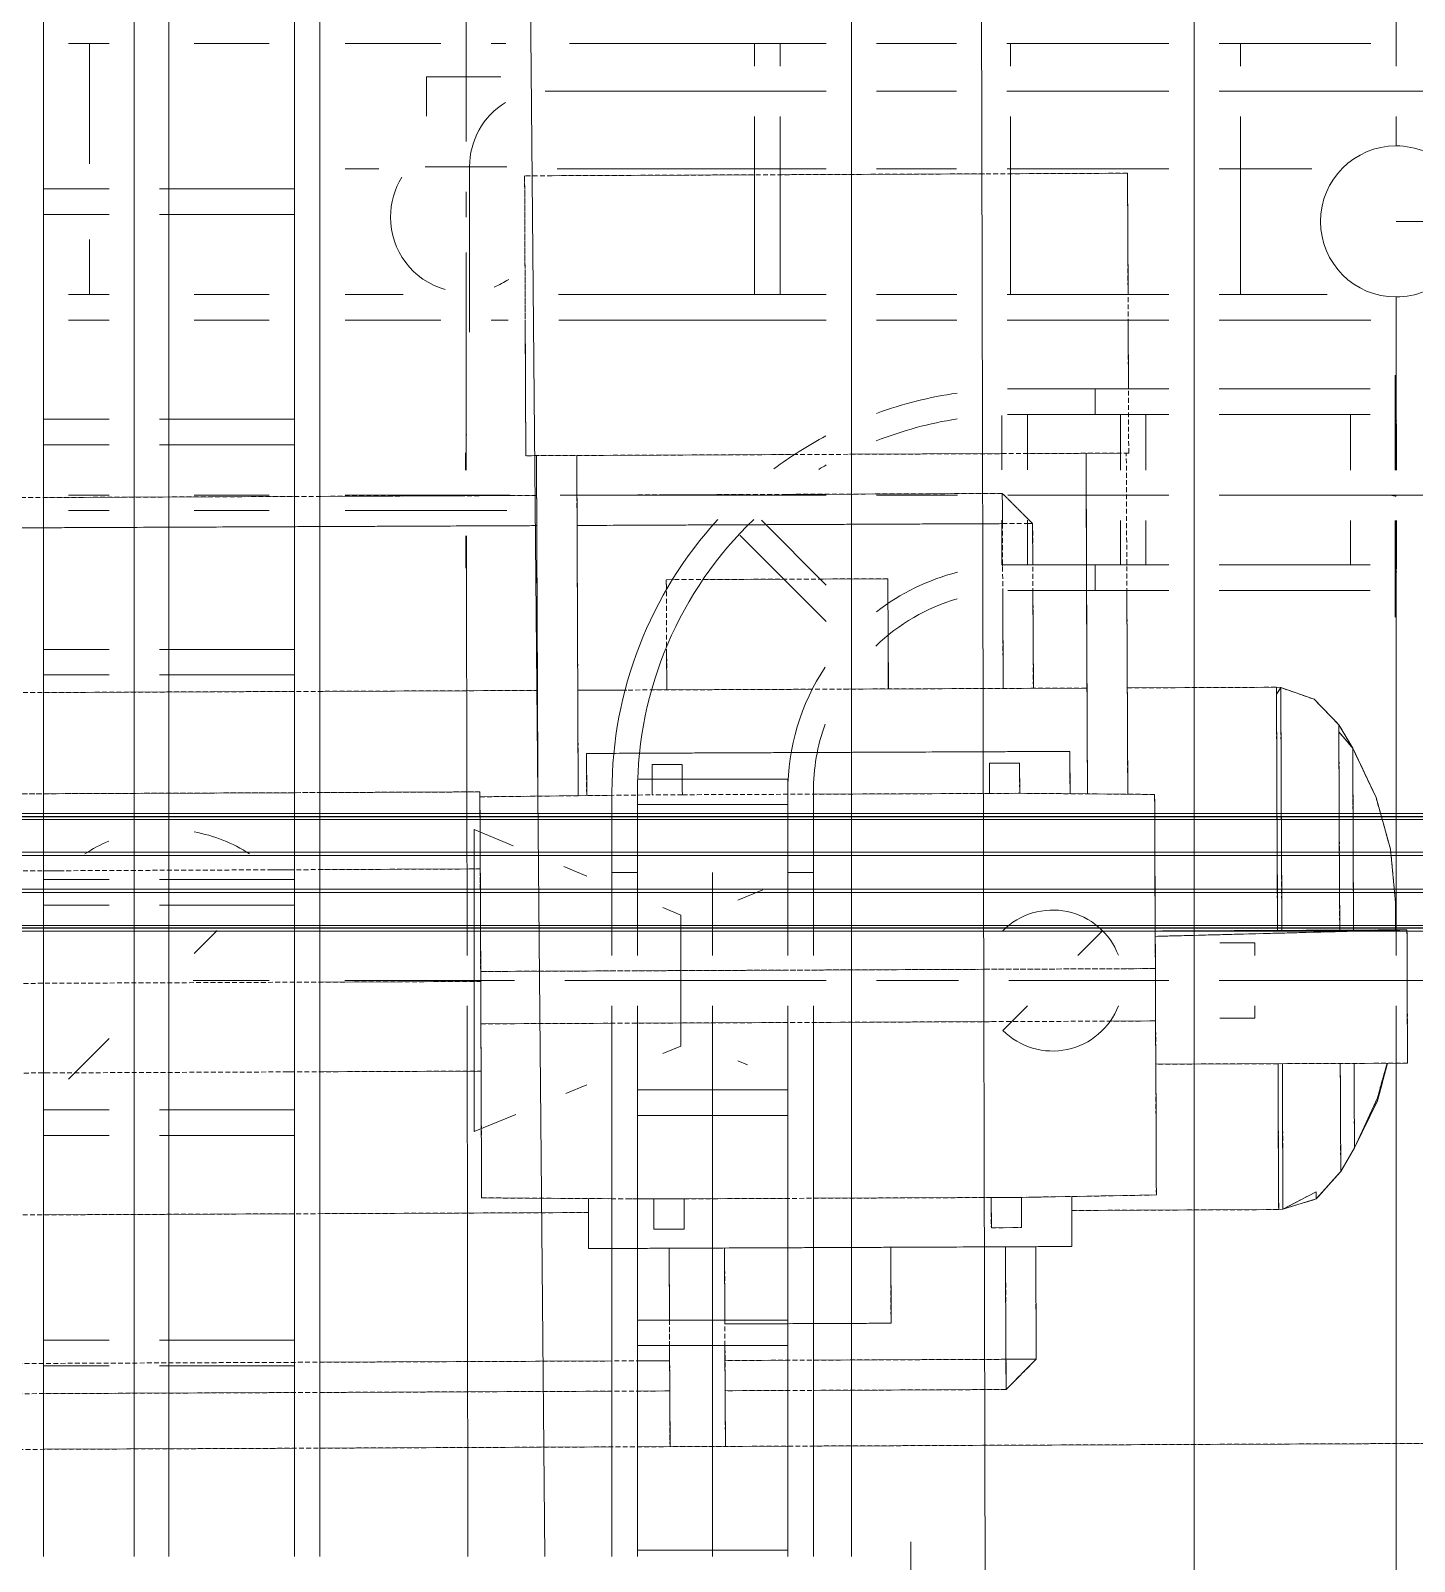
# Model space of a CAD drawing. Header units: centimetres. Extents: x -1906 to 5208, y -261 to 2955.
# Drawn here: x -1127.6 to -990.2, y 1806.7 to 1958.6 of the extents above; entities that cross this region are included whole.
import ezdxf

# ---------------------------------------------------------------- set-up
doc = ezdxf.new("R2010")
doc.units = ezdxf.units.CM
doc.linetypes.add('_Overhead', pattern=[0.47625, 0.3175, -0.15875])
doc.linetypes.add('Hidden', pattern=[0.714375, 0.47625, -0.238125])
for name, color, linetype, lineweight in [('A-DETL-HDLN', 7, 'Hidden', 18), ('E-CABL-TRAY', 7, 'Continuous', 18), ('E-CABL-TRAY-CNTR', 7, 'Continuous', 18), ('M-EQPM', 7, 'Continuous', 18), ('M-HVAC-DUCT', 7, 'Continuous', 18), ('P-PIPE', 7, 'Continuous', 18), ('S-BEAM', 7, 'Continuous', 18)]:
    doc.layers.add(name, color=color, linetype=linetype, lineweight=lineweight)
doc.layers.add('M-HVAC-DUCT-ANNO', color=7, linetype='Continuous', lineweight=18, true_color=0x007f00)

# ---------------------------------------------------------------- blocks, each defined once
blk = doc.blocks.new('Costanera Perfil Z - Parametrizado - h_22cm-1724225-N01 - Planta trazado tuberias refrig exist_ - detalle 1')
at = {"layer": 'S-BEAM', "color": 254, "true_color": 0xcccccc}
for p, q in [((-5.84, -2766.13), (-5.84, -4401.91)), ((-5.54, -2766.13), (-5.54, -4401.91)), ((-5.5, -4401.91), (-5.5, -2766.13)), ((-5.26, -2766.13), (-5.26, -4401.91)), ((1.67, -2766.13), (1.67, -4401.91)), ((2.01, -2766.13), (2.01, -4401.91)), ((-2.01, -2772.76), (-2.01, -3566.53)), ((-1.67, -2772.76), (-1.67, -3566.53)), ((5.26, -2772.76), (5.26, -3566.53)), ((5.5, -2772.76), (5.5, -3566.53)), ((5.54, -2772.76), (5.54, -3566.53)), ((5.84, -2772.76), (5.84, -3566.53))]:
    blk.add_line(p, q, dxfattribs=at)
blk = doc.blocks.new('PQ_RVR_EST-01_ZZ_ZZ_MO_T_A_rvt-1-N01 - Planta trazado tuberias refrig exist_ - detalle 1')
at = {"layer": 'S-BEAM', "color": 254, "linetype": '_Overhead', "lineweight": 18, "true_color": 0xd4d4d4, "rotation": 89.99999999999964}
blk.add_blockref('Costanera Perfil Z - Parametrizado - h_22cm-1724225-N01 - Planta trazado tuberias refrig exist_ - detalle 1', (-4513.71, 1875.07), dxfattribs=at)
blk = doc.blocks.new('EPC_Codo 90_ - Codo 90_-V36-N01 - Planta trazado tuberias refrig exist_ - detalle 1')
at = {"layer": 'E-CABL-TRAY'}
for p, q in [((-7.46, 38), (-10, 38)), ((-10, 38), (-10, 30)), ((-7.46, 30), (-7.46, 38)), ((10, 38), (7.46, 38)), ((7.46, 38), (7.46, 30)), ((10, 30), (10, 38)), ((-7.46, 31.27), (7.46, 31.27)), ((-7.46, 28.73), (-7.46, 30)), ((7.35, 28.73), (-7.46, 28.73)), ((-11.28, 13.08), (-2.71, 4.51)), ((-38, 7.46), (-38, 10)), ((-38, 10), (-30, 10)), ((-4.84, 3.04), (-11.28, 9.49)), ((-30, 7.46), (-38, 7.46)), ((-31.27, 3.04), (-31.27, 7.46)), ((-30, 7.46), (-28.73, 7.46)), ((-28.73, 7.46), (-28.73, 3.04)), ((-31.27, -7.46), (-31.27, -1.96)), ((-28.73, -1.96), (-28.73, -7.35)), ((-38, -10), (-38, -7.46)), ((-38, -7.46), (-30, -7.46)), ((-30, -10), (-38, -10))]:
    blk.add_line(p, q, dxfattribs=at)
for radius, start, end in [(22.54, 326.6724, 360), (20, 340.3556, 0), (37.46, 313.7696, 0), (40, 317.4767, 360), (20, 286.5812, 313.6381), (22.54, 284.6526, 307.5615), (20, 270, 271.9568), (22.54, 270, 271.7511), (37.46, 299.9792, 301.297), (40, 297.9708, 306.715), (37.46, 278.7865, 291.5304), (37.46, 270, 271.1023), (40, 278.2368, 290.0585), (40, 270, 271.0406)]:
    blk.add_arc((-30, 30), radius, start, end, dxfattribs=at)
blk = doc.blocks.new('M_Round Transition - Angle - Reducción 45_-V40-N01 - Planta trazado tuberias refrig exist_ - detalle 1')
at = {"layer": 'M-HVAC-DUCT', "color": 6, "true_color": 0xff00ff}
for p, q in [((7.32, 7.97), (6.38, 8.36)), ((4.86, -8.99), (7.32, -7.97))]:
    blk.add_line(p, q, dxfattribs=at)
blk = doc.blocks.new('M_Round Transition - Angle - Reducción 45_-V41-N01 - Planta trazado tuberias refrig exist_ - detalle 1')
at = {"layer": 'M-HVAC-DUCT', "color": 6, "true_color": 0xff00ff}
for p, q in [((20.52, 15), (16.38, 13.29)), ((20.52, -15), (20.52, 15)), ((11.4, 11.22), (9.32, 10.36)), ((1.78, 7.24), (0, 6.5)), ((0, 6.5), (0, -6.5)), ((0, -6.5), (1.78, -7.24)), ((9.32, -10.36), (11.61, -11.31)), ((16.63, -13.39), (20.52, -15))]:
    blk.add_line(p, q, dxfattribs=at)
blk = doc.blocks.new('M_Round Elbow - 1 D-V42-N01 - Planta trazado tuberias refrig exist_ - detalle 1')
at = {"layer": 'M-HVAC-DUCT', "color": 6, "true_color": 0xff00ff}
for p, q in [((-1103.99, 1864.33), (-1111.43, 1864.33)), ((-1084.02, 1864.33), (-1096.37, 1864.33))]:
    blk.add_line(p, q, dxfattribs=at)
blk = doc.blocks.new('bomba 4 - bomba 4-V33-N01 - Planta trazado tuberias refrig exist_ - detalle 1')
at = {"layer": 'A-DETL-HDLN'}
for p, q in [((105.53, 50.7), (-139.97, 50.7)), ((-68.97, 50.7), (-68.97, 31)), ((-68.97, 50.7), (-68.97, 31)), ((-63.47, 50.7), (-63.47, 31)), ((-63.47, 31), (-63.47, 50.7)), ((-96.87, 45.17), (-99.87, 42.17)), ((-96.87, 45.17), (-99.87, 42.17)), ((-96.87, 45.17), (-68.97, 45.17)), ((-96.87, 45.17), (-96.87, 42.17)), ((-96.87, 42.17), (-96.87, 45.17)), ((-96.87, 45.17), (-68.97, 45.17)), ((-63.47, 45.17), (76.03, 45.17)), ((-63.47, 45.17), (76.03, 45.17)), ((-99.87, 31), (-99.87, 42.17)), ((-96.87, 42.17), (-99.87, 42.17)), ((-99.87, 31), (-99.87, 42.17)), ((-99.87, 42.17), (-96.87, 42.17)), ((-96.87, 31), (-96.87, 42.17)), ((-96.87, 42.17), (-68.97, 42.17)), ((-96.87, 31), (-96.87, 42.17)), ((-96.87, 42.17), (-68.97, 42.17)), ((-63.47, 42.17), (76.03, 42.17)), ((-63.47, 42.17), (76.03, 42.17)), ((-85.47, 38.54), (-68.97, 38.54)), ((-68.97, 38.54), (-85.47, 38.54)), ((-85.47, 31), (-85.47, 38.54)), ((-85.47, 31), (-85.47, 38.54)), ((-103.47, 26.03), (-103.47, 31)), ((-55.47, 31), (-103.47, 31)), ((-103.47, 31), (-55.47, 31)), ((-103.47, 31), (-103.47, 26.03)), ((-55.47, 26.03), (-55.47, 31)), ((-55.47, 26.03), (-55.47, 31)), ((-95.47, 29.1), (-98.47, 29.1)), ((-95.47, 29.1), (-98.47, 29.1)), ((-98.47, 26.1), (-98.47, 29.1)), ((-98.47, 26.1), (-98.47, 29.1)), ((-95.47, 26.1), (-95.47, 29.1)), ((-95.47, 26.1), (-95.47, 29.1)), ((-64.97, 29.1), (-61.97, 29.1)), ((-64.97, 29.1), (-64.97, 26.1)), ((-64.97, 29.1), (-61.97, 29.1)), ((-64.97, 26.1), (-64.97, 29.1)), ((-61.97, 29.1), (-61.97, 26.1)), ((-61.97, 26.1), (-61.97, 29.1)), ((-127.75, 25.66), (-124.44, 27.37)), ((-127.75, 25.66), (-124.44, 27.37)), ((-127.75, 26.38), (-124.44, 27.37)), ((-124.01, 27.42), (-124.44, 27.37)), ((-124.44, 25.98), (-124.44, 27.37)), ((-124.44, 25.98), (-124.44, 27.37)), ((-124.01, 26.03), (-124.01, 27.42)), ((-124.01, 26.03), (-124.01, 27.42)), ((-103.47, 27.42), (-124.01, 27.42)), ((125.71, 27.42), (-55.47, 27.42)), ((-127.75, 26.38), (-130.19, 23.67)), ((-130.19, 23.67), (-127.75, 26.38)), ((-127.75, 26.38), (-127.25, 26.53)), ((-127.75, 26.38), (-127.75, 25.66)), ((-127.75, 26.38), (-127.75, 25.66)), ((-124.44, 23.28), (-124.44, 25.98)), ((-124.44, 23.28), (-124.44, 25.98)), ((-124.01, 23.32), (-124.01, 26.03)), ((-124.01, 23.32), (-124.01, 26.03)), ((-111.87, 25.92), (-98.47, 26.1)), ((-111.87, 25.92), (-111.87, 24.52)), ((-111.87, 25.92), (-111.87, 24.52)), ((-98.47, 26.1), (-100.61, 26.07)), ((-95.47, 26.1), (-98.47, 26.1)), ((-95.47, 26.1), (-98.47, 26.1)), ((-95.47, 26.1), (-64.97, 26.1)), ((-64.97, 26.1), (-61.97, 26.1)), ((-64.97, 26.1), (-61.97, 26.1)), ((-44.87, 25.92), (-61.97, 26.1)), ((-61.97, 26.1), (-59.25, 26.07)), ((-44.87, 25.92), (-44.87, 24.52)), ((-44.87, 25.92), (-44.87, 24.52)), ((-111.87, 24.52), (-111.87, 21.84)), ((-111.87, 24.52), (-111.87, 21.84)), ((-44.87, 24.52), (-44.87, 21.84)), ((-44.87, 24.52), (-44.87, 21.84)), ((-131.56, 21.33), (-130.19, 23.67)), ((-130.19, 23.67), (-130.19, 22.28)), ((-130.19, 23.67), (-130.19, 22.28)), ((-124.44, 19.4), (-124.44, 23.28)), ((-124.44, 19.4), (-124.44, 23.28)), ((-124.01, 23.32), (-124.01, 19.43)), ((-124.01, 19.43), (-124.01, 23.32)), ((-133.86, 16.37), (-131.56, 21.33)), ((-133.86, 16.37), (-131.56, 21.33)), ((-131.56, 21.33), (-133.86, 16.68)), ((-133.86, 16.68), (-131.56, 21.33)), ((-131.56, 21.33), (-131.56, 19.87)), ((-131.56, 19.87), (-131.56, 21.33)), ((-130.19, 22.28), (-130.19, 19.59)), ((-130.19, 22.28), (-130.19, 19.59)), ((-111.87, 21.84), (-111.87, 18.08)), ((-111.87, 21.84), (-111.87, 18.08)), ((-44.87, 21.84), (-44.87, 18.08)), ((-44.87, 21.84), (-44.87, 18.08)), ((-131.56, 19.87), (-131.56, 17.05)), ((-131.56, 19.87), (-131.56, 17.05)), ((-130.19, 19.59), (-130.19, 15.77)), ((-130.19, 19.59), (-130.19, 15.77)), ((-124.44, 14.56), (-124.44, 19.4)), ((-124.44, 14.56), (-124.44, 19.4)), ((-124.01, 19.43), (-124.01, 14.59)), ((-124.01, 14.59), (-124.01, 19.43)), ((-131.56, 17.05), (-131.56, 13.08)), ((-131.56, 13.08), (-131.56, 17.05)), ((-111.87, 18.08), (-111.87, 13.56)), ((-111.87, 18.08), (-111.87, 13.56)), ((-44.87, 18.08), (-44.87, 13.56)), ((-44.87, 18.08), (-44.87, 13.56)), ((-134.88, 12.94), (-133.86, 16.68)), ((-133.86, 16.68), (-134.88, 12.94)), ((-133.86, 16.37), (-134.85, 12.94)), ((-133.86, 16.37), (-134.85, 12.94)), ((-130.19, 15.77), (-130.19, 12.94)), ((-130.19, 15.77), (-130.19, 12.94)), ((-124.44, 12.94), (-124.44, 14.56)), ((-124.44, 12.94), (-124.44, 14.56)), ((-124.01, 14.59), (-124.01, 12.94)), ((-124.01, 12.94), (-124.01, 14.59)), ((-136.87, 12.29), (-136.87, 12.94)), ((-136.87, 12.29), (-136.87, 12.94)), ((-136.87, 12.94), (-111.87, 12.93)), ((-136.87, 10.45), (-136.87, 12.29)), ((-136.87, 12.29), (-136.87, 10.45)), ((-131.56, 13.08), (-131.56, 12.94)), ((-131.56, 13.08), (-131.56, 12.94)), ((-111.87, 13.56), (-111.87, 8.64)), ((-111.87, 13.56), (-111.87, 8.64)), ((-44.87, 13.56), (-44.87, 8.64)), ((-44.87, 13.56), (-44.87, 8.64)), ((5.53, 13.33), (-44.87, 13.33)), ((5.53, 13.33), (-44.87, 13.33)), ((-136.87, 7.79), (-136.87, 10.45)), ((-136.87, 10.45), (-136.87, 7.79)), ((-136.87, 4.85), (-136.87, 7.79)), ((-136.87, 7.79), (-136.87, 4.85)), ((-44.87, 8.64), (-111.87, 8.64)), ((-44.87, 8.64), (-111.87, 8.64)), ((-111.87, 3.44), (-111.87, 8.64)), ((-111.87, 8.64), (-111.87, 3.44)), ((-44.87, 8.64), (-44.87, 3.44)), ((-44.87, 3.44), (-44.87, 8.64)), ((-136.87, 2.19), (-136.87, 4.85)), ((-136.87, 2.19), (-136.87, 4.85)), ((-111.87, -1.48), (-111.87, 3.44)), ((-111.87, 3.44), (-44.87, 3.44)), ((-44.87, 3.44), (-111.87, 3.44)), ((-111.87, 3.44), (-111.87, -1.48)), ((5.53, 4.43), (-44.87, 4.43)), ((5.53, 4.43), (-44.87, 4.43)), ((-44.87, -0.71), (-44.87, 3.44)), ((-44.87, 3.44), (-44.87, -0.71)), ((-136.87, 0.35), (-136.87, 2.19)), ((-136.87, 0.35), (-136.87, 2.19)), ((-136.87, -0.3), (-136.87, 0.35)), ((-136.87, 0.35), (-136.87, -0.3)), ((-136.87, -0.3), (-111.87, 0.24)), ((-111.87, 0.24), (-136.87, -0.3)), ((-111.87, -0.29), (-136.87, -0.3)), ((-136.87, -0.3), (-111.87, -0.29)), ((-135.74, -0.33), (-135.74, -2.29)), ((-135.74, -2.29), (-135.74, -0.33)), ((-131.56, -0.3), (-131.56, -2.48)), ((-131.56, -2.48), (-131.56, -0.3)), ((-130.19, -0.3), (-130.19, -5.3)), ((-130.19, -0.3), (-130.19, -5.3)), ((-124.44, -2.93), (-124.44, -0.3)), ((-124.44, -2.93), (-124.44, -0.3)), ((-124.01, -0.3), (-124.01, -2.94)), ((-124.01, -2.94), (-124.01, -0.3)), ((-111.87, -6), (-111.87, -1.48)), ((-111.87, -1.48), (-111.87, -6)), ((-44.87, -4.63), (-44.87, -0.71)), ((-44.87, -0.71), (-44.87, -4.63)), ((-135.74, -3.02), (-135.74, -2.29)), ((-135.74, -3.02), (-135.74, -2.29)), ((-135.74, -3.02), (-135.27, -8.31)), ((-135.74, -3.02), (-135.27, -8.31)), ((-131.56, -2.48), (-131.56, -7.6)), ((-131.56, -7.6), (-131.56, -2.48)), ((-124.44, -8.71), (-124.44, -2.93)), ((-124.44, -8.71), (-124.44, -2.93)), ((-124.01, -2.94), (-124.01, -8.73)), ((-124.01, -8.73), (-124.01, -2.94)), ((-130.19, -5.3), (-130.19, -10.36)), ((-130.19, -5.3), (-130.19, -10.36)), ((-111.87, -9.76), (-111.87, -6)), ((-111.87, -6), (-111.87, -9.76)), ((-44.87, -8.08), (-44.87, -4.63)), ((-44.87, -4.63), (-44.87, -8.08)), ((-131.56, -7.6), (-131.56, -12.03)), ((-131.56, -7.6), (-131.56, -12.03)), ((5.53, -6.74), (-44.87, -6.74)), ((5.53, -6.74), (-44.87, -6.74)), ((-135.27, -8.31), (-133.86, -13.45)), ((-124.44, -13.93), (-124.44, -8.71)), ((-124.44, -13.93), (-124.44, -8.71)), ((-124.01, -8.73), (-124.01, -13.96)), ((-124.01, -13.96), (-124.01, -8.73)), ((-44.87, -10.87), (-44.87, -8.08)), ((-44.87, -8.08), (-44.87, -10.87)), ((-130.19, -10.36), (-130.19, -14.66)), ((-130.19, -10.36), (-130.19, -14.66)), ((-111.87, -12.45), (-111.87, -9.76)), ((-111.87, -9.76), (-111.87, -12.45)), ((-131.56, -12.03), (-131.56, -15.46)), ((-131.56, -15.46), (-131.56, -12.03)), ((-44.87, -12.84), (-44.87, -10.87)), ((-44.87, -10.87), (-44.87, -12.84)), ((-133.86, -13.45), (-131.56, -18.37)), ((-111.87, -13.85), (-111.87, -12.45)), ((-111.87, -12.45), (-111.87, -13.85)), ((-44.87, -14.39), (-44.87, -12.84)), ((-44.87, -12.84), (-44.87, -14.39)), ((-130.19, -14.66), (-130.19, -17.94)), ((-130.19, -14.66), (-130.19, -17.94)), ((-124.44, -18.32), (-124.44, -13.93)), ((-124.44, -18.32), (-124.44, -13.93)), ((-124.01, -18.35), (-124.01, -13.96)), ((-124.01, -18.35), (-124.01, -13.96)), ((-111.87, -13.85), (-98.47, -14.02)), ((-109.2, -13.88), (-109.2, -47.75)), ((-109.2, -13.88), (-109.2, -47.75)), ((-105.2, -47.75), (-105.2, -13.93)), ((-105.2, -13.93), (-105.2, -47.75)), ((-103.47, -18.16), (-103.47, -13.96)), ((-103.47, -13.96), (-103.47, -18.16)), ((-98.47, -14.02), (-100.61, -13.99)), ((-95.47, -14.02), (-98.47, -14.02)), ((-95.47, -14.02), (-98.47, -14.02)), ((-98.47, -17.02), (-98.47, -14.02)), ((-98.47, -17.02), (-98.47, -14.02)), ((-95.47, -17.02), (-95.47, -14.02)), ((-95.47, -17.02), (-95.47, -14.02)), ((-95.47, -14.02), (-64.97, -14.02)), ((-64.97, -14.02), (-61.97, -14.02)), ((-64.97, -14.02), (-61.97, -14.02)), ((-64.97, -14.02), (-64.97, -17.02)), ((-64.97, -17.02), (-64.97, -14.02)), ((-44.87, -13.9), (-61.97, -14.02)), ((-61.97, -14.02), (-61.97, -17.02)), ((-61.97, -17.02), (-61.97, -14.02)), ((-55.47, -18.16), (-55.47, -13.98)), ((-55.47, -18.16), (-55.47, -13.98)), ((-54.63, -13.97), (-54.63, -47.75)), ((-54.63, -13.97), (-54.63, -47.75)), ((-50.63, -47.75), (-50.63, -13.94)), ((-50.63, -13.94), (-50.63, -47.75)), ((5.53, -14.39), (-44.87, -14.39)), ((-44.87, -14.39), (5.53, -14.39)), ((-132.85, -15.61), (-131.56, -18.37)), ((-131.56, -15.46), (-131.56, -17.63)), ((-131.56, -17.63), (-131.56, -15.46)), ((-131.56, -17.63), (-131.56, -18.37)), ((-131.56, -18.37), (-131.56, -17.63)), ((-130.19, -17.94), (-130.19, -19.99)), ((-130.19, -19.99), (-130.19, -17.94)), ((-55.47, -18.16), (-103.47, -18.16)), ((-103.47, -18.16), (-55.47, -18.16)), ((-95.47, -17.02), (-98.47, -17.02)), ((-95.47, -17.02), (-98.47, -17.02)), ((-64.97, -17.02), (-61.97, -17.02)), ((-64.97, -17.02), (-61.97, -17.02)), ((-131.56, -18.37), (-130.19, -20.69)), ((-131.56, -18.37), (-130.19, -20.69)), ((-131.56, -18.37), (-130.19, -19.99)), ((-130.19, -19.99), (-131.56, -18.37)), ((-124.44, -21.63), (-124.44, -18.32)), ((-124.44, -21.63), (-124.44, -18.32)), ((-124.01, -18.35), (-124.01, -21.67)), ((-124.01, -21.67), (-124.01, -18.35)), ((-130.19, -20.69), (-130.19, -19.99)), ((-130.19, -20.69), (-130.19, -19.99)), ((-130.19, -20.69), (-127.75, -23.23)), ((-124.44, -23.7), (-124.44, -21.63)), ((-124.44, -23.7), (-124.44, -21.63)), ((-124.01, -21.67), (-124.01, -23.74)), ((-124.01, -23.74), (-124.01, -21.67)), ((-127.75, -23.23), (-124.44, -24.4)), ((-124.44, -24.4), (-124.44, -23.7)), ((-124.44, -23.7), (-124.44, -24.4)), ((-124.44, -24.4), (-124.01, -23.74)), ((-124.01, -23.74), (-124.44, -24.4)), ((-124.01, -23.74), (-124.01, -24.44)), ((-124.01, -24.44), (-124.01, -23.74)), ((-124.01, -24.44), (-124.44, -24.4)), ((-124.44, -24.4), (-124.01, -24.44)), ((-109.2, -24.44), (-124.01, -24.44)), ((-54.63, -24.44), (-105.2, -24.44)), ((-99.87, -40.8), (-99.87, -24.44)), ((-99.87, -40.8), (-99.87, -24.44)), ((-96.87, -40.8), (-96.87, -24.44)), ((-96.87, -40.8), (-96.87, -24.44)), ((-85.47, -24.44), (-85.47, -35.38)), ((-85.47, -35.38), (-85.47, -24.44)), ((-63.47, -24.44), (-63.47, -35.38)), ((-63.47, -24.44), (-63.47, -35.38)), ((14.03, -24.44), (-50.63, -24.44)), ((-85.47, -35.38), (-63.47, -35.38)), ((-85.47, -35.38), (-63.47, -35.38)), ((-96.87, -43.8), (-99.87, -40.8)), ((-96.87, -40.8), (-99.87, -40.8)), ((-99.87, -40.8), (-96.87, -43.8)), ((-96.87, -40.8), (-99.87, -40.8)), ((-54.63, -40.8), (-96.87, -40.8)), ((-96.87, -40.8), (-96.87, -43.8)), ((-96.87, -43.8), (-96.87, -40.8)), ((-96.87, -40.8), (-54.63, -40.8)), ((104.53, -40.8), (-50.63, -40.8)), ((-50.63, -40.8), (104.53, -40.8)), ((-96.87, -43.8), (-54.63, -43.8)), ((-96.87, -43.8), (-54.63, -43.8)), ((-50.63, -43.8), (104.53, -43.8)), ((-50.63, -43.8), (104.53, -43.8)), ((-109.44, -47.75), (-49.57, -47.75)), ((-109.44, -47.75), (-109.44, -75.54)), ((-109.44, -47.75), (-109.44, -75.54)), ((-109.44, -47.75), (-49.57, -47.75)), ((-49.57, -75.54), (-49.57, -47.75)), ((-49.57, -47.75), (-49.57, -75.54)), ((-109.44, -75.54), (-49.57, -75.54)), ((-109.44, -75.54), (-49.57, -75.54))]:
    blk.add_line(p, q, dxfattribs=at)
at = {"layer": 'M-EQPM'}
for p, q in [((-77.71, 50.7), (-139.97, 50.7)), ((-60.25, 50.7), (-75.17, 50.7)), ((-68.97, 50.7), (-68.97, 40.7)), ((-68.97, 50.7), (-68.97, 40.7)), ((-63.47, 50.7), (-63.47, 40.68)), ((-63.47, 40.68), (-63.47, 50.7)), ((-28.71, 50.7), (-57.71, 50.7)), ((-1.25, 50.7), (-26.17, 50.7)), ((-96.87, 45.17), (-99.87, 42.17)), ((-96.87, 45.17), (-99.87, 42.17)), ((-96.87, 45.17), (-77.73, 45.17)), ((-96.87, 45.17), (-96.87, 42.17)), ((-96.87, 42.17), (-96.87, 45.17)), ((-96.87, 45.17), (-77.73, 45.17)), ((-75.19, 45.17), (-68.97, 45.17)), ((-75.19, 45.17), (-68.97, 45.17)), ((-63.47, 45.17), (-60.27, 45.17)), ((-63.47, 45.17), (-60.27, 45.17)), ((-57.73, 45.17), (-28.73, 45.17)), ((-57.73, 45.17), (-28.73, 45.17)), ((-26.19, 45.17), (-1.27, 45.17)), ((-26.19, 45.17), (-1.27, 45.17)), ((-99.87, 31), (-99.87, 42.17)), ((-96.87, 42.17), (-99.87, 42.17)), ((-99.87, 31), (-99.87, 42.17)), ((-99.87, 42.17), (-96.87, 42.17)), ((-96.87, 31), (-96.87, 42.17)), ((-96.87, 42.17), (-77.75, 42.17)), ((-96.87, 31), (-96.87, 42.17)), ((-96.87, 42.17), (-77.75, 42.17)), ((-75.21, 42.17), (-68.97, 42.17)), ((-75.21, 42.17), (-68.97, 42.17)), ((-63.47, 42.17), (-60.29, 42.17)), ((-63.47, 42.17), (-60.29, 42.17)), ((-57.75, 42.17), (-28.75, 42.17)), ((-57.75, 42.17), (-28.75, 42.17)), ((-85.47, 38.54), (-77.76, 38.54)), ((-77.76, 38.54), (-85.47, 38.54)), ((-85.47, 31), (-85.47, 38.54)), ((-85.47, 31), (-85.47, 38.54)), ((-68.97, 38.16), (-68.97, 31)), ((-68.97, 38.16), (-68.97, 31)), ((-63.47, 38.14), (-63.47, 31)), ((-63.47, 31), (-63.47, 38.14)), ((-103.47, 26.03), (-103.47, 31)), ((-77.79, 31), (-103.47, 31)), ((-103.47, 31), (-77.79, 31)), ((-103.47, 31), (-103.47, 26.03)), ((-60.33, 31), (-75.25, 31)), ((-75.25, 31), (-60.33, 31)), ((-55.47, 31), (-57.79, 31)), ((-57.79, 31), (-55.47, 31)), ((-55.47, 26.03), (-55.47, 31)), ((-55.47, 26.03), (-55.47, 31)), ((-95.47, 29.1), (-98.47, 29.1)), ((-95.47, 29.1), (-98.47, 29.1)), ((-98.47, 26.1), (-98.47, 29.1)), ((-98.47, 26.1), (-98.47, 29.1)), ((-95.47, 26.1), (-95.47, 29.1)), ((-95.47, 26.1), (-95.47, 29.1)), ((-64.97, 29.1), (-61.97, 29.1)), ((-64.97, 29.1), (-64.97, 26.1)), ((-64.97, 29.1), (-61.97, 29.1)), ((-64.97, 26.1), (-64.97, 29.1)), ((-61.97, 29.1), (-61.97, 26.1)), ((-61.97, 26.1), (-61.97, 29.1)), ((-127.75, 25.66), (-124.44, 27.37)), ((-127.75, 25.66), (-124.44, 27.37)), ((-127.75, 26.38), (-124.44, 27.37)), ((-124.01, 27.42), (-124.44, 27.37)), ((-124.44, 25.98), (-124.44, 27.37)), ((-124.44, 25.98), (-124.44, 27.37)), ((-124.01, 26.03), (-124.01, 27.42)), ((-124.01, 26.03), (-124.01, 27.42)), ((-103.47, 27.42), (-124.01, 27.42)), ((-28.81, 27.42), (-55.47, 27.42)), ((-1.35, 27.42), (-26.27, 27.42)), ((-127.75, 26.38), (-130.19, 23.67)), ((-130.19, 23.67), (-127.75, 26.38)), ((-127.75, 26.38), (-127.25, 26.53)), ((-127.75, 26.38), (-127.75, 25.66)), ((-127.75, 26.38), (-127.75, 25.66)), ((-124.44, 23.28), (-124.44, 25.98)), ((-124.44, 23.28), (-124.44, 25.98)), ((-124.01, 23.32), (-124.01, 26.03)), ((-124.01, 23.32), (-124.01, 26.03)), ((-111.87, 25.92), (-98.47, 26.1)), ((-111.87, 25.92), (-111.87, 24.52)), ((-111.87, 25.92), (-111.87, 24.52)), ((-98.47, 26.1), (-100.61, 26.07)), ((-95.47, 26.1), (-98.47, 26.1)), ((-95.47, 26.1), (-98.47, 26.1)), ((-95.47, 26.1), (-77.81, 26.1)), ((-75.27, 26.1), (-64.97, 26.1)), ((-64.97, 26.1), (-61.97, 26.1)), ((-64.97, 26.1), (-61.97, 26.1)), ((-60.35, 26.08), (-61.97, 26.1)), ((-61.97, 26.1), (-60.35, 26.08)), ((-44.87, 25.92), (-57.81, 26.06)), ((-44.87, 25.92), (-44.87, 24.52)), ((-44.87, 25.92), (-44.87, 24.52)), ((-111.87, 24.52), (-111.87, 21.84)), ((-111.87, 24.52), (-111.87, 21.84)), ((-44.87, 24.52), (-44.87, 21.84)), ((-44.87, 24.52), (-44.87, 21.84)), ((-131.56, 21.33), (-130.19, 23.67)), ((-130.19, 23.67), (-130.19, 22.28)), ((-130.19, 23.67), (-130.19, 22.28)), ((-124.44, 19.4), (-124.44, 23.28)), ((-124.44, 19.4), (-124.44, 23.28)), ((-124.01, 23.32), (-124.01, 19.43)), ((-124.01, 19.43), (-124.01, 23.32)), ((-133.86, 16.37), (-131.56, 21.33)), ((-133.86, 16.37), (-131.56, 21.33)), ((-131.56, 21.33), (-133.86, 16.68)), ((-133.86, 16.68), (-131.56, 21.33)), ((-131.56, 21.33), (-131.56, 19.87)), ((-131.56, 19.87), (-131.56, 21.33)), ((-130.19, 22.28), (-130.19, 19.59)), ((-130.19, 22.28), (-130.19, 19.59)), ((-111.87, 21.84), (-111.87, 18.08)), ((-111.87, 21.84), (-111.87, 18.08)), ((-44.87, 21.84), (-44.87, 18.08)), ((-44.87, 21.84), (-44.87, 18.08)), ((-131.56, 19.87), (-131.56, 17.05)), ((-131.56, 19.87), (-131.56, 17.05)), ((-130.19, 19.59), (-130.19, 15.77)), ((-130.19, 19.59), (-130.19, 15.77)), ((-124.44, 14.56), (-124.44, 19.4)), ((-124.44, 14.56), (-124.44, 19.4)), ((-124.01, 19.43), (-124.01, 14.59)), ((-124.01, 14.59), (-124.01, 19.43)), ((-131.56, 17.05), (-131.56, 13.08)), ((-131.56, 13.08), (-131.56, 17.05)), ((-111.87, 18.08), (-111.87, 13.56)), ((-111.87, 18.08), (-111.87, 13.56)), ((-44.87, 18.08), (-44.87, 13.56)), ((-44.87, 18.08), (-44.87, 13.56)), ((-134.88, 12.94), (-133.86, 16.68)), ((-133.86, 16.68), (-134.88, 12.94)), ((-133.86, 16.37), (-134.85, 12.94)), ((-133.86, 16.37), (-134.85, 12.94)), ((-130.19, 15.77), (-130.19, 12.94)), ((-130.19, 15.77), (-130.19, 12.94)), ((-124.44, 12.94), (-124.44, 14.56)), ((-124.44, 12.94), (-124.44, 14.56)), ((-124.01, 14.59), (-124.01, 12.94)), ((-124.01, 12.94), (-124.01, 14.59)), ((-136.87, 12.29), (-136.87, 12.94)), ((-136.87, 12.29), (-136.87, 12.94)), ((-136.87, 12.94), (-111.87, 12.93)), ((-136.87, 10.45), (-136.87, 12.29)), ((-136.87, 12.29), (-136.87, 10.45)), ((-131.56, 13.08), (-131.56, 12.94)), ((-131.56, 13.08), (-131.56, 12.94)), ((-111.87, 13.56), (-111.87, 8.64)), ((-111.87, 13.56), (-111.87, 8.64)), ((-44.87, 13.56), (-44.87, 8.64)), ((-44.87, 13.56), (-44.87, 8.64)), ((-28.87, 13.33), (-44.87, 13.33)), ((-28.87, 13.33), (-44.87, 13.33)), ((-25.48, 13.33), (-26.33, 13.33)), ((-25.48, 13.33), (-26.33, 13.33)), ((-1.41, 13.33), (-1.98, 13.33)), ((-1.41, 13.33), (-1.98, 13.33)), ((-136.87, 7.79), (-136.87, 10.45)), ((-136.87, 10.45), (-136.87, 7.79)), ((-136.87, 4.85), (-136.87, 7.79)), ((-136.87, 7.79), (-136.87, 4.85)), ((-107.3, 8.64), (-111.87, 8.64)), ((-107.3, 8.64), (-111.87, 8.64)), ((-111.87, 3.44), (-111.87, 8.64)), ((-111.87, 8.64), (-111.87, 3.44)), ((-77.89, 8.64), (-96.03, 8.64)), ((-77.89, 8.64), (-96.03, 8.64)), ((-60.43, 8.64), (-75.35, 8.64)), ((-60.43, 8.64), (-75.35, 8.64)), ((-44.87, 8.64), (-57.89, 8.64)), ((-44.87, 8.64), (-57.89, 8.64)), ((-44.87, 8.64), (-44.87, 3.44)), ((-44.87, 3.44), (-44.87, 8.64)), ((-136.87, 2.19), (-136.87, 4.85)), ((-136.87, 2.19), (-136.87, 4.85)), ((-111.87, -1.48), (-111.87, 3.44)), ((-111.87, 3.44), (-108.52, 3.44)), ((-108.52, 3.44), (-111.87, 3.44)), ((-111.87, 3.44), (-111.87, -1.48)), ((-94.82, 3.44), (-77.91, 3.44)), ((-77.91, 3.44), (-94.82, 3.44)), ((-75.37, 3.44), (-60.45, 3.44)), ((-60.45, 3.44), (-75.37, 3.44)), ((-57.91, 3.44), (-44.87, 3.44)), ((-44.87, 3.44), (-57.91, 3.44)), ((-28.91, 4.43), (-44.87, 4.43)), ((-28.91, 4.43), (-44.87, 4.43)), ((-44.87, -0.71), (-44.87, 3.44)), ((-44.87, 3.44), (-44.87, -0.71)), ((-136.87, 0.35), (-136.87, 2.19)), ((-136.87, 0.35), (-136.87, 2.19)), ((-136.87, -0.3), (-136.87, 0.35)), ((-136.87, 0.35), (-136.87, -0.3)), ((-136.87, -0.3), (-111.87, 0.24)), ((-111.87, 0.24), (-136.87, -0.3)), ((-111.87, -0.29), (-136.87, -0.3)), ((-136.87, -0.3), (-111.87, -0.29)), ((-135.74, -0.33), (-135.74, -2.29)), ((-135.74, -2.29), (-135.74, -0.33)), ((-131.56, -0.3), (-131.56, -2.48)), ((-131.56, -2.48), (-131.56, -0.3)), ((-130.19, -0.3), (-130.19, -5.3)), ((-130.19, -0.3), (-130.19, -5.3)), ((-124.44, -2.93), (-124.44, -0.3)), ((-124.44, -2.93), (-124.44, -0.3)), ((-124.01, -0.3), (-124.01, -2.94)), ((-124.01, -2.94), (-124.01, -0.3)), ((-111.87, -6), (-111.87, -1.48)), ((-111.87, -1.48), (-111.87, -6)), ((-44.87, -4.63), (-44.87, -0.71)), ((-44.87, -0.71), (-44.87, -4.63)), ((-135.74, -3.02), (-135.74, -2.29)), ((-135.74, -3.02), (-135.74, -2.29)), ((-135.74, -3.02), (-135.27, -8.31)), ((-135.74, -3.02), (-135.27, -8.31)), ((-131.56, -2.48), (-131.56, -7.6)), ((-131.56, -7.6), (-131.56, -2.48)), ((-124.44, -8.71), (-124.44, -2.93)), ((-124.44, -8.71), (-124.44, -2.93)), ((-124.01, -2.94), (-124.01, -8.73)), ((-124.01, -8.73), (-124.01, -2.94)), ((-130.19, -5.3), (-130.19, -10.36)), ((-130.19, -5.3), (-130.19, -10.36)), ((-111.87, -9.76), (-111.87, -6)), ((-111.87, -6), (-111.87, -9.76)), ((-44.87, -8.08), (-44.87, -4.63)), ((-44.87, -4.63), (-44.87, -8.08)), ((-131.56, -7.6), (-131.56, -12.03)), ((-131.56, -7.6), (-131.56, -12.03)), ((-28.95, -6.74), (-44.87, -6.74)), ((-28.95, -6.74), (-44.87, -6.74)), ((-23.89, -6.74), (-26.41, -6.74)), ((-23.89, -6.74), (-26.41, -6.74)), ((-1.49, -6.74), (-3.56, -6.74)), ((-1.49, -6.74), (-3.56, -6.74)), ((-135.27, -8.31), (-133.86, -13.45)), ((-124.44, -13.93), (-124.44, -8.71)), ((-124.44, -13.93), (-124.44, -8.71)), ((-124.01, -8.73), (-124.01, -13.96)), ((-124.01, -13.96), (-124.01, -8.73)), ((-44.87, -10.87), (-44.87, -8.08)), ((-44.87, -8.08), (-44.87, -10.87)), ((-130.19, -10.36), (-130.19, -14.66)), ((-130.19, -10.36), (-130.19, -14.66)), ((-111.87, -12.45), (-111.87, -9.76)), ((-111.87, -9.76), (-111.87, -12.45)), ((-131.56, -12.03), (-131.56, -15.46)), ((-131.56, -15.46), (-131.56, -12.03)), ((-44.87, -12.84), (-44.87, -10.87)), ((-44.87, -10.87), (-44.87, -12.84)), ((-133.86, -13.45), (-131.56, -18.37)), ((-111.87, -13.85), (-111.87, -12.45)), ((-111.87, -12.45), (-111.87, -13.85)), ((-44.87, -14.39), (-44.87, -12.84)), ((-44.87, -12.84), (-44.87, -14.39)), ((-130.19, -14.66), (-130.19, -17.94)), ((-130.19, -14.66), (-130.19, -17.94)), ((-124.44, -18.32), (-124.44, -13.93)), ((-124.44, -18.32), (-124.44, -13.93)), ((-124.01, -18.35), (-124.01, -13.96)), ((-124.01, -18.35), (-124.01, -13.96)), ((-111.87, -13.85), (-98.47, -14.02)), ((-109.2, -13.88), (-109.2, -34.12)), ((-109.2, -13.88), (-109.2, -34.12)), ((-105.2, -34.14), (-105.2, -13.93)), ((-105.2, -13.93), (-105.2, -34.14)), ((-103.47, -18.16), (-103.47, -13.96)), ((-103.47, -13.96), (-103.47, -18.16)), ((-98.47, -14.02), (-100.61, -13.99)), ((-95.47, -14.02), (-98.47, -14.02)), ((-95.47, -14.02), (-98.47, -14.02)), ((-98.47, -17.02), (-98.47, -14.02)), ((-98.47, -17.02), (-98.47, -14.02)), ((-95.47, -17.02), (-95.47, -14.02)), ((-95.47, -17.02), (-95.47, -14.02)), ((-95.47, -14.02), (-77.99, -14.02)), ((-44.87, -13.9), (-57.98, -14)), ((-55.47, -18.16), (-55.47, -13.98)), ((-55.47, -18.16), (-55.47, -13.98)), ((-54.63, -13.97), (-54.63, -47.75)), ((-54.63, -13.97), (-54.63, -47.75)), ((-50.63, -47.75), (-50.63, -13.94)), ((-50.63, -13.94), (-50.63, -47.75)), ((-28.99, -14.39), (-44.87, -14.39)), ((-44.87, -14.39), (-28.99, -14.39)), ((-1.53, -14.39), (-26.45, -14.39)), ((-26.45, -14.39), (-1.53, -14.39)), ((-132.85, -15.61), (-131.56, -18.37)), ((-131.56, -15.46), (-131.56, -17.63)), ((-131.56, -17.63), (-131.56, -15.46)), ((-64.97, -15.58), (-64.97, -17.02)), ((-64.97, -17.02), (-64.97, -15.58)), ((-61.97, -15.59), (-61.97, -17.02)), ((-61.97, -17.02), (-61.97, -15.59)), ((-131.56, -17.63), (-131.56, -18.37)), ((-131.56, -18.37), (-131.56, -17.63)), ((-130.19, -17.94), (-130.19, -19.99)), ((-130.19, -19.99), (-130.19, -17.94)), ((-78.44, -18.16), (-103.47, -18.16)), ((-103.47, -18.16), (-78.44, -18.16)), ((-95.47, -17.02), (-98.47, -17.02)), ((-95.47, -17.02), (-98.47, -17.02)), ((-60.88, -18.16), (-75.9, -18.16)), ((-75.9, -18.16), (-60.88, -18.16)), ((-64.97, -17.02), (-61.97, -17.02)), ((-64.97, -17.02), (-61.97, -17.02)), ((-55.47, -18.16), (-58.34, -18.16)), ((-58.34, -18.16), (-55.47, -18.16)), ((-131.56, -18.37), (-130.19, -20.69)), ((-131.56, -18.37), (-130.19, -20.69)), ((-131.56, -18.37), (-130.19, -19.99)), ((-130.19, -19.99), (-131.56, -18.37)), ((-124.44, -21.63), (-124.44, -18.32)), ((-124.44, -21.63), (-124.44, -18.32)), ((-124.01, -18.35), (-124.01, -21.67)), ((-124.01, -21.67), (-124.01, -18.35)), ((-130.19, -20.69), (-130.19, -19.99)), ((-130.19, -20.69), (-130.19, -19.99)), ((-130.19, -20.69), (-127.75, -23.23)), ((-124.44, -23.7), (-124.44, -21.63)), ((-124.44, -23.7), (-124.44, -21.63)), ((-124.01, -21.67), (-124.01, -23.74)), ((-124.01, -23.74), (-124.01, -21.67)), ((-127.75, -23.23), (-124.44, -24.4)), ((-124.44, -24.4), (-124.44, -23.7)), ((-124.44, -23.7), (-124.44, -24.4)), ((-124.44, -24.4), (-124.01, -23.74)), ((-124.01, -23.74), (-124.44, -24.4)), ((-124.01, -23.74), (-124.01, -24.44)), ((-124.01, -24.44), (-124.01, -23.74)), ((-124.01, -24.44), (-124.44, -24.4)), ((-124.44, -24.4), (-124.01, -24.44)), ((-109.2, -24.44), (-124.01, -24.44)), ((-80.97, -24.44), (-105.2, -24.44)), ((-99.87, -34.16), (-99.87, -24.44)), ((-99.87, -34.16), (-99.87, -24.44)), ((-96.87, -34.04), (-96.87, -24.44)), ((-96.87, -34.04), (-96.87, -24.44)), ((-85.47, -24.44), (-85.47, -29.75)), ((-85.47, -29.75), (-85.47, -24.44)), ((-62.11, -24.44), (-77.98, -24.44)), ((-63.47, -24.44), (-63.47, -28.47)), ((-63.47, -24.44), (-63.47, -28.47)), ((-54.63, -24.44), (-59.49, -24.44)), ((-29.03, -24.44), (-50.63, -24.44)), ((-1.57, -24.44), (-26.49, -24.44)), ((-85.47, -32.76), (-85.47, -35.38)), ((-85.47, -35.38), (-85.47, -32.76)), ((-63.47, -34.37), (-63.47, -35.38)), ((-63.47, -34.37), (-63.47, -35.38)), ((-85.47, -35.38), (-78.74, -35.38)), ((-85.47, -35.38), (-78.74, -35.38)), ((-75.16, -35.38), (-67.28, -35.38)), ((-75.16, -35.38), (-67.28, -35.38)), ((-64.19, -35.38), (-63.47, -35.38)), ((-64.19, -35.38), (-63.47, -35.38)), ((-105.2, -47.75), (-105.2, -36.68)), ((-105.2, -36.68), (-105.2, -47.75)), ((-99.87, -40.8), (-99.87, -36.7)), ((-99.87, -40.8), (-99.87, -36.7)), ((-96.87, -36.71), (-96.87, -36.57)), ((-96.87, -36.71), (-96.87, -36.57)), ((-99.37, -41.3), (-99.87, -40.8)), ((-99.37, -40.8), (-99.87, -40.8)), ((-99.87, -40.8), (-99.37, -41.3)), ((-99.37, -40.8), (-99.87, -40.8)), ((-73.37, -40.8), (-96.83, -40.8)), ((-96.83, -40.8), (-73.37, -40.8)), ((-54.63, -40.8), (-68.25, -40.8)), ((-68.25, -40.8), (-54.63, -40.8)), ((-29.1, -40.8), (-50.63, -40.8)), ((-50.63, -40.8), (-29.1, -40.8)), ((-1.64, -40.8), (-26.56, -40.8)), ((-26.56, -40.8), (-1.64, -40.8)), ((-96.84, -43.8), (-75.23, -43.8)), ((-96.84, -43.8), (-75.23, -43.8)), ((-71.28, -43.8), (-54.63, -43.8)), ((-71.28, -43.8), (-54.63, -43.8)), ((-50.63, -43.8), (-29.11, -43.8)), ((-50.63, -43.8), (-29.11, -43.8)), ((-26.57, -43.8), (-1.65, -43.8)), ((-26.57, -43.8), (-1.65, -43.8)), ((-108.62, -47.75), (-99.4, -47.75)), ((-108.62, -47.75), (-99.4, -47.75)), ((-96.86, -47.75), (-81.7, -47.75)), ((-96.86, -47.75), (-81.7, -47.75)), ((-76.49, -47.75), (-49.57, -47.75)), ((-76.49, -47.75), (-49.57, -47.75)), ((-49.57, -61.22), (-49.57, -47.75)), ((-49.57, -47.75), (-49.57, -61.22)), ((-109.44, -54.12), (-109.44, -60.97)), ((-109.44, -54.12), (-109.44, -60.97)), ((-109.44, -63.51), (-109.44, -75.54)), ((-109.44, -63.51), (-109.44, -75.54)), ((-109.44, -75.54), (-97.82, -75.54)), ((-109.44, -75.54), (-97.82, -75.54)), ((-95.28, -75.54), (-74.96, -75.54)), ((-95.28, -75.54), (-74.96, -75.54)), ((-72.42, -75.54), (-52.1, -75.54)), ((-72.42, -75.54), (-52.1, -75.54))]:
    blk.add_line(p, q, dxfattribs=at)

msp = doc.modelspace()

# ---------------------------------------------------------------- linework, layer by layer
at = {"layer": 'A-DETL-HDLN', "color": 6, "linetype": 'Continuous', "true_color": 0xff00ff}
for p, q in [((-1084.34, 1932.65), (-1084.34, 1936.61)), ((-1084.34, 1934.45), (-1084.34, 1934.7)), ((-1084.34, 1932.65), (-1084.34, 1932.75))]:
    msp.add_line(p, q, dxfattribs=at)
at = {"layer": 'E-CABL-TRAY'}
for p, q in [((-1126.31, 1807.13), (-1126.31, 2492.65)), ((-1101.39, 1807.13), (-1101.39, 2492.65)), ((-1098.85, 1807.13), (-1098.85, 2492.65)), ((-1119.78, 1957.37), (-1123.81, 1957.37)), ((-1121.72, 1957.37), (-1121.72, 1945.43)), ((-1103.89, 1957.37), (-1111.35, 1957.37)), ((-1086.84, 1957.37), (-1096.35, 1957.37)), ((-1080.4, 1957.37), (-1081.84, 1957.37)), ((-1048.57, 1957.37), (-1074.06, 1957.37)), ((-1055.68, 1957.37), (-1055.68, 1955.13)), ((-1053.14, 1957.37), (-1053.14, 1955.13)), ((-1035.65, 1957.37), (-1043.57, 1957.37)), ((-1014.54, 1957.37), (-1030.65, 1957.37)), ((-1030.28, 1957.37), (-1030.28, 1955.13)), ((-994.49, 1957.37), (-1009.54, 1957.37)), ((-1007.42, 1957.37), (-1007.42, 1955.13)), ((-1055.68, 1950.13), (-1055.68, 1932.45)), ((-1053.14, 1950.13), (-1053.14, 1932.45)), ((-1030.28, 1950.13), (-1030.28, 1932.45)), ((-1007.42, 1950.13), (-1007.42, 1932.45)), ((-1119.78, 1942.93), (-1126.31, 1942.93)), ((-1101.39, 1942.93), (-1114.78, 1942.93)), ((-1119.78, 1940.39), (-1126.31, 1940.39)), ((-1101.39, 1940.39), (-1114.78, 1940.39)), ((-1121.72, 1937.89), (-1121.72, 1932.45)), ((-1119.78, 1932.45), (-1123.81, 1932.45)), ((-1103.89, 1932.45), (-1111.35, 1932.45)), ((-1090.58, 1932.45), (-1096.35, 1932.45)), ((-1048.57, 1932.45), (-1075.17, 1932.45)), ((-1035.59, 1932.45), (-1043.57, 1932.45)), ((-1014.54, 1932.45), (-1030.59, 1932.45)), ((-998.82, 1932.45), (-1009.54, 1932.45)), ((-1119.78, 1929.91), (-1123.81, 1929.91)), ((-1103.89, 1929.91), (-1111.35, 1929.91)), ((-1086.84, 1929.91), (-1096.35, 1929.91)), ((-1080.14, 1929.91), (-1081.84, 1929.91)), ((-1048.57, 1929.91), (-1075.14, 1929.91)), ((-1035.59, 1929.91), (-1043.57, 1929.91)), ((-1014.54, 1929.91), (-1030.59, 1929.91)), ((-994.49, 1929.91), (-1009.54, 1929.91)), ((-1021.85, 1920.53), (-1021.85, 1923.07)), ((-1014.54, 1923.07), (-1021.85, 1923.07)), ((-994.57, 1923.07), (-1009.54, 1923.07)), ((-1119.78, 1920.07), (-1126.31, 1920.07)), ((-1101.39, 1920.07), (-1114.78, 1920.07)), ((-1014.54, 1920.53), (-1021.85, 1920.53)), ((-1019.36, 1920.53), (-1019.36, 1915.02)), ((-1016.82, 1920.53), (-1016.82, 1915.02)), ((-994.57, 1920.53), (-1009.54, 1920.53)), ((-996.5, 1920.53), (-996.5, 1915.01)), ((-1119.78, 1917.53), (-1126.31, 1917.53)), ((-1101.39, 1917.53), (-1114.78, 1917.53)), ((-1019.36, 1910.02), (-1019.36, 1905.61)), ((-1016.82, 1910.02), (-1016.82, 1905.61)), ((-996.5, 1910.01), (-996.5, 1905.61)), ((-1021.85, 1903.07), (-1021.85, 1905.61)), ((-1014.54, 1905.61), (-1021.85, 1905.61)), ((-994.57, 1905.61), (-1009.54, 1905.61)), ((-1014.54, 1903.07), (-1021.85, 1903.07)), ((-994.57, 1903.07), (-1009.54, 1903.07)), ((-1119.78, 1897.21), (-1126.31, 1897.21)), ((-1101.39, 1897.21), (-1114.78, 1897.21)), ((-1119.78, 1894.67), (-1126.31, 1894.67)), ((-1101.39, 1894.67), (-1114.78, 1894.67)), ((-1119.78, 1874.35), (-1126.31, 1874.35)), ((-1101.39, 1874.35), (-1114.78, 1874.35)), ((-1069.85, 1875.07), (-1067.31, 1875.07)), ((-1069.85, 1875.07), (-1069.85, 1866.83)), ((-1067.31, 1875.07), (-1067.31, 1866.83)), ((-1052.39, 1875.07), (-1049.85, 1875.07)), ((-1052.39, 1875.07), (-1052.39, 1866.83)), ((-1049.85, 1875.07), (-1049.85, 1866.83)), ((-1119.78, 1871.81), (-1126.31, 1871.81)), ((-1101.39, 1871.81), (-1114.78, 1871.81)), ((-1069.85, 1861.83), (-1069.85, 1807.13)), ((-1067.31, 1861.83), (-1067.31, 1807.13)), ((-1052.39, 1861.83), (-1052.39, 1807.13)), ((-1049.85, 1861.83), (-1049.85, 1807.13)), ((-1067.31, 1853.48), (-1052.39, 1853.48)), ((-1119.78, 1851.49), (-1126.31, 1851.49)), ((-1101.39, 1851.49), (-1114.78, 1851.49)), ((-1067.31, 1850.94), (-1052.39, 1850.94)), ((-1119.78, 1848.95), (-1126.31, 1848.95)), ((-1101.39, 1848.95), (-1114.78, 1848.95)), ((-1067.31, 1830.62), (-1052.39, 1830.62)), ((-1119.78, 1828.63), (-1126.31, 1828.63)), ((-1101.39, 1828.63), (-1114.78, 1828.63)), ((-1067.31, 1828.08), (-1052.39, 1828.08)), ((-1119.78, 1826.09), (-1126.31, 1826.09)), ((-1101.39, 1826.09), (-1114.78, 1826.09)), ((-1067.31, 1807.76), (-1052.39, 1807.76))]:
    msp.add_line(p, q, dxfattribs=at)
at = {"layer": 'E-CABL-TRAY-CNTR'}
for p, q in [((-1113.85, 1807.13), (-1113.85, 2492.65)), ((-1093, 1944.91), (-1096.35, 1944.91)), ((-1048.57, 1944.91), (-1075.28, 1944.91)), ((-1035.62, 1944.91), (-1043.57, 1944.91)), ((-1014.54, 1944.91), (-1030.62, 1944.91)), ((-1000.36, 1944.91), (-1009.54, 1944.91)), ((-1059.85, 1875.07), (-1059.85, 1866.83)), ((-1059.85, 1861.83), (-1059.85, 1807.13))]:
    msp.add_line(p, q, dxfattribs=at)
at = {"layer": 'M-HVAC-DUCT', "color": 6, "true_color": 0xff00ff}
for p, q in [((-1046.07, 1807.13), (-1046.07, 2492.65)), ((-1012.04, 1619.52), (-1012.04, 2039.07)), ((-1006.02, 1868.08), (-1009.49, 1868.08)), ((-1006.02, 1868.08), (-1006.02, 1866.83)), ((-1106.52, 1864.33), (-1103.89, 1864.33)), ((-1096.35, 1864.33), (-1079.53, 1864.33)), ((-1074.53, 1864.33), (-1048.57, 1864.33)), ((-1043.57, 1864.33), (-1035.44, 1864.33)), ((-1030.44, 1864.33), (-1014.54, 1864.33)), ((-1009.54, 1864.33), (-979.45, 1864.33)), ((-1006.02, 1861.83), (-1006.02, 1860.58)), ((-1006.02, 1860.58), (-1009.49, 1860.58))]:
    msp.add_line(p, q, dxfattribs=at)
at = {"layer": 'M-HVAC-DUCT-ANNO', "color": 6, "true_color": 0xff00ff}
for p, q in [((-1109.05, 1869.31), (-1111.35, 1867.01)), ((-1021.14, 1869.28), (-1023.59, 1866.83)), ((-1028.59, 1861.83), (-1031.04, 1859.38)), ((-1119.78, 1858.58), (-1123.81, 1854.55))]:
    msp.add_line(p, q, dxfattribs=at)
for centre, radius, start, end in [((-1114.02, 1864.33), 15, 57.023, 79.6603), ((-1114.02, 1864.33), 15, 112.747, 122.977), ((-1026.09, 1864.33), 7, 21.1151, 135), ((-1026.09, 1864.33), 7, 225, 338.8849)]:
    msp.add_arc(centre, radius, start, end, dxfattribs=at)
at = {"layer": 'P-PIPE', "color": 6, "true_color": 0xff00ff}
for p, q in [((-1117.28, 1807.13), (-1117.28, 2492.65)), ((-1076.5, 1807.13), (-1082.9, 2492.65)), ((-991.99, 2025.64), (-991.99, 1955.13)), ((-1084.34, 1947.64), (-1084.34, 2020.64)), ((-1033.24, 1995.48), (-1032.8, 1803.97)), ((-1088.25, 1954.05), (-1080.88, 1954.05)), ((-1088.25, 1950.14), (-1088.25, 1954.05)), ((-1076.49, 1952.63), (-1048.57, 1952.63)), ((-1043.57, 1952.63), (-1035.64, 1952.63)), ((-1030.64, 1952.63), (-1014.54, 1952.63)), ((-1009.54, 1952.63), (-979.45, 1952.63)), ((-991.99, 1950.13), (-991.99, 1947.2)), ((-1080.29, 1945.13), (-1088.39, 1945.13)), ((-1083.99, 1945.13), (-1083.99, 1936.14)), ((-1084.34, 1940.14), (-1084.34, 1942.63)), ((-991.99, 1939.7), (-979.45, 1939.7)), ((-1083.99, 1928.69), (-1083.99, 1936.14)), ((-1084.32, 1921.61), (-1084.34, 1932.64)), ((-1084.33, 1925.37), (-1084.34, 1932.64)), ((-991.99, 1932.2), (-991.99, 1919.91)), ((-1084.33, 1927.16), (-1084.34, 1930.85)), ((-1084.33, 1929.11), (-1084.33, 1929.06)), ((-1084.33, 1929.06), (-1084.33, 1929.01)), ((-1083.99, 1928.69), (-1083.99, 1929.01)), ((-991.98, 1915.01), (-992.07, 1924.42)), ((-992.07, 1915.01), (-992.07, 1924.42)), ((-1084.32, 1921.61), (-1084.32, 1918.49)), ((-991.92, 1919.91), (-992.06, 1919.91)), ((-991.99, 1915.01), (-991.99, 1919.91)), ((-991.95, 1915.01), (-991.95, 1919.6)), ((-1084.27, 1918.5), (-1084.37, 1918.48)), ((-1084.32, 1915.02), (-1084.32, 1918.49)), ((-992.07, 1915.01), (-992.07, 1918.71)), ((-1084.38, 1915.02), (-1084.38, 1916.71)), ((-1123.81, 1912.52), (-1119.78, 1912.52)), ((-1111.35, 1912.52), (-1103.89, 1912.52)), ((-1096.35, 1912.52), (-1079.98, 1912.52)), ((-1074.98, 1912.52), (-1048.57, 1912.52)), ((-1043.57, 1912.52), (-1035.55, 1912.52)), ((-1030.55, 1912.52), (-1014.54, 1912.52)), ((-1009.54, 1912.52), (-1000.17, 1912.52)), ((-1000.17, 1912.51), (-1000.17, 1912.53)), ((-997.77, 1912.51), (-987.39, 1912.51)), ((-992.58, 1912.51), (-992.07, 1912.42)), ((-991.99, 1912.41), (-992.07, 1912.42)), ((-1123.81, 1910.99), (-1119.78, 1910.99)), ((-1111.35, 1910.99), (-1103.89, 1910.99)), ((-1096.35, 1910.99), (-1092.26, 1910.99)), ((-1092.27, 1910.99), (-1092.24, 1910.99)), ((-1084.7, 1910.99), (-1092.26, 1910.99)), ((-1089.1, 1910.99), (-1080.29, 1910.99)), ((-1084.7, 1910.99), (-1084.43, 1910.99)), ((-1084.37, 1910.99), (-1084.43, 1910.99)), ((-1084.31, 1910.99), (-1084.37, 1910.99)), ((-992.07, 1906.14), (-992.07, 1910.01)), ((-992.07, 1900.42), (-991.98, 1910.01)), ((-992.07, 1900.42), (-992.07, 1910.01)), ((-991.99, 1904.91), (-991.99, 1910.01)), ((-991.95, 1905.2), (-991.95, 1910.01)), ((-1084.36, 1905.27), (-1084.37, 1908.49)), ((-1084.3, 1903.49), (-1084.31, 1908.49)), ((-991.92, 1904.91), (-992.06, 1904.91)), ((-991.99, 1904.91), (-991.99, 1866.83)), ((-1084.25, 1903.5), (-1084.34, 1903.48)), ((-1084.3, 1903.49), (-1084.24, 1866.83)), ((-1084.23, 1861.83), (-1084.15, 1807.13)), ((-991.99, 1861.83), (-991.99, 1670.17)), ((-1040.16, 1800.66), (-1040.16, 1808.61))]:
    msp.add_line(p, q, dxfattribs=at)
for centre, start, end in [((-991.99, 1939.7), 90, 180), ((-991.99, 1939.7), 45, 90), ((-1084.34, 1940.14), 148.1789, 180), ((-1084.34, 1940.14), 180, 253.8847), ((-991.99, 1939.7), 180, 270), ((-1084.34, 1940.14), 291.8375, 304.3797), ((-991.99, 1939.7), 270, 315)]:
    msp.add_arc(centre, 7.5, start, end, dxfattribs=at)
for centre, major_axis, ratio, start_param in [((-1076.49, 1945.13), (0, 7.5), 0.999979, 0.552068), ((-1000.17, 1912.51), (7.58, 0), 0.001861, 0.010935)]:
    msp.add_ellipse(centre, major_axis=major_axis, ratio=ratio, start_param=start_param, end_param=1.570796, dxfattribs=at)

# ---------------------------------------------------------------- block references
at = {"lineweight": 5}
msp.add_blockref('PQ_RVR_EST-01_ZZ_ZZ_MO_T_A_rvt-1-N01 - Planta trazado tuberias refrig exist_ - detalle 1', (0, 0), dxfattribs=at)
at = {"layer": 'A-DETL-HDLN', "rotation": 180.2443856591763}
msp.add_blockref('bomba 4 - bomba 4-V33-N01 - Planta trazado tuberias refrig exist_ - detalle 1', (-1127.77, 1868.48), dxfattribs=at)
at = {"layer": 'E-CABL-TRAY', "rotation": 180}
msp.add_blockref('EPC_Codo 90_ - Codo 90_-V36-N01 - Planta trazado tuberias refrig exist_ - detalle 1', (-1059.85, 1913.07), dxfattribs=at)
at = {"layer": 'M-HVAC-DUCT', "color": 6, "true_color": 0xff00ff, "rotation": 180}
for name, p in [('M_Round Transition - Angle - Reducción 45_-V41-N01 - Planta trazado tuberias refrig exist_ - detalle 1', (-1063.02, 1864.33)), ('M_Round Transition - Angle - Reducción 45_-V40-N01 - Planta trazado tuberias refrig exist_ - detalle 1', (-1050.02, 1864.33))]:
    msp.add_blockref(name, p, dxfattribs=at)
at = {"layer": 'M-HVAC-DUCT', "color": 6, "true_color": 0xff00ff}
msp.add_blockref('M_Round Elbow - 1 D-V42-N01 - Planta trazado tuberias refrig exist_ - detalle 1', (0, 0), dxfattribs=at)

doc.saveas('drawing.dxf')
